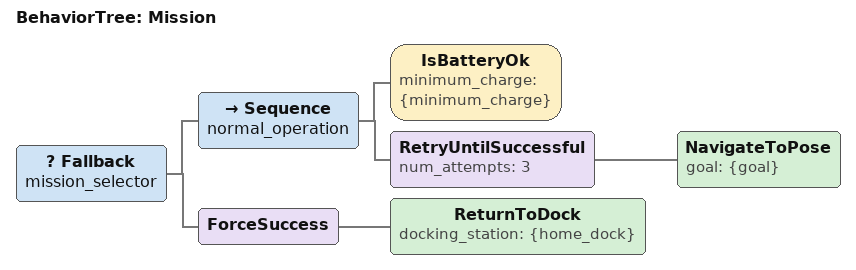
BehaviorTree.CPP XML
<?xml version="1.0" encoding="UTF-8"?>
<root BTCPP_format="4" main_tree_to_execute="Mission">
  <BehaviorTree ID="Mission">
    <Fallback name="mission_selector">
      <Sequence name="normal_operation">
        <IsBatteryOk minimum_charge="{minimum_charge}"/>
        <RetryUntilSuccessful num_attempts="3">
          <NavigateToPose goal="{goal}"/>
        </RetryUntilSuccessful>
      </Sequence>
      <ForceSuccess>
        <ReturnToDock docking_station="{home_dock}"/>
      </ForceSuccess>
    </Fallback>
  </BehaviorTree>
</root>
